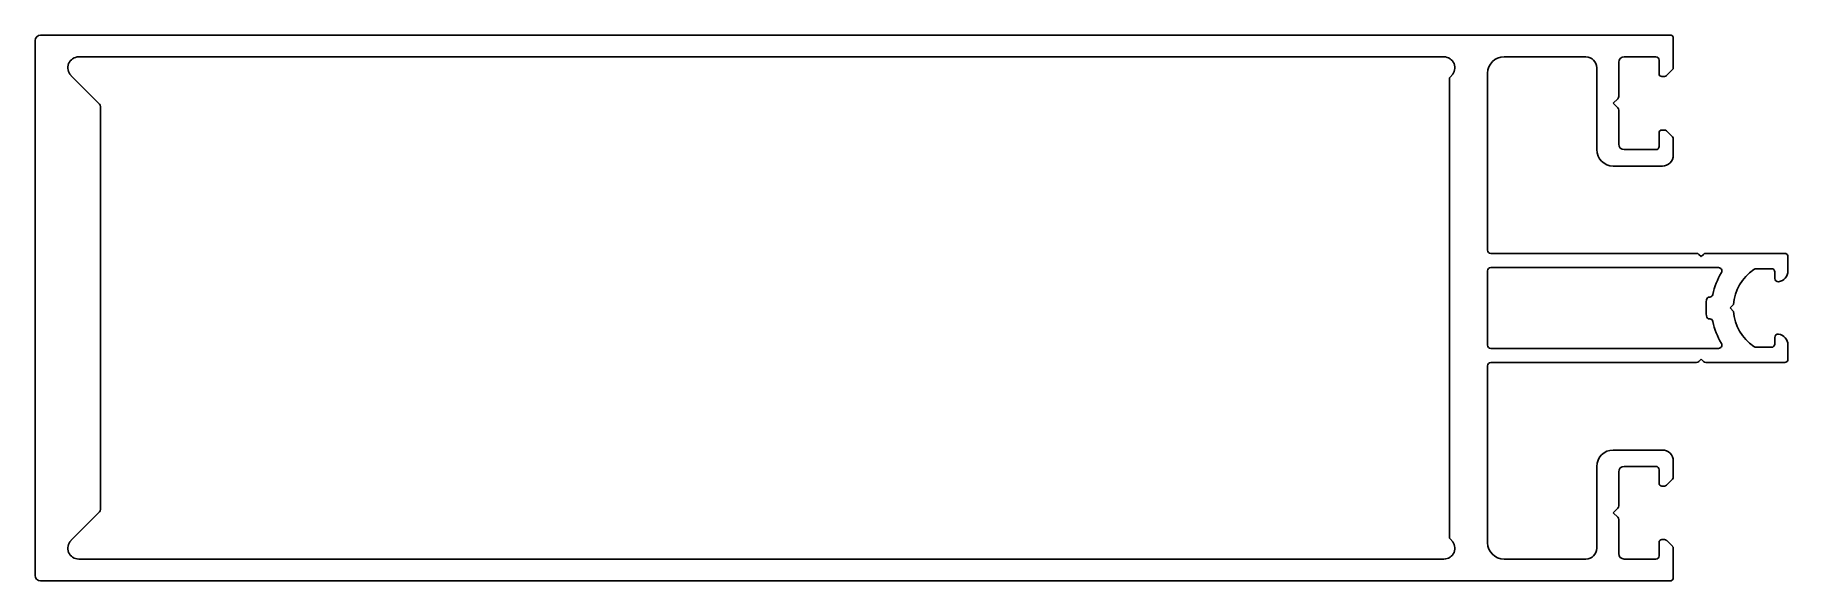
# Model space of a CAD drawing. Extents: x 774 to 934, y 433 to 483.
import ezdxf

# ---------------------------------------------------------------- set-up
doc = ezdxf.new("R2010")
doc.units = 0
doc.layers.get('0').update_dxf_attribs({"linetype": 'CONTINUOUS'})

msp = doc.modelspace()

# ---------------------------------------------------------------- linework, layer by layer
for p, q in [((773.71, 433.37), (773.71, 482.36)), ((774.21, 482.87), (923.41, 482.87)), ((923.71, 482.57), (923.71, 479.88)), ((777.71, 480.87), (902.71, 480.87)), ((915.71, 480.87), (908.21, 480.87)), ((918.71, 480.37), (918.71, 477.25)), ((922.11, 480.87), (919.21, 480.87)), ((922.41, 479.32), (922.41, 480.57)), ((779.62, 476.54), (777, 479.16)), ((903.21, 478.83), (903.21, 436.91)), ((903.42, 479.16), (903.3, 479.04)), ((906.71, 479.37), (906.71, 463.17)), ((916.71, 472.37), (916.71, 479.87)), ((922.91, 479.07), (922.66, 479.07)), ((923.64, 479.7), (923.08, 479.15)), ((918.62, 477.03), (918.21, 476.62)), ((779.71, 439.41), (779.71, 476.33)), ((918.21, 476.62), (918.62, 476.21)), ((918.71, 476), (918.71, 472.87)), ((922.41, 472.67), (922.41, 473.92)), ((922.66, 474.17), (922.91, 474.17)), ((923.08, 474.1), (923.64, 473.55)), ((919.21, 472.37), (922.11, 472.37)), ((923.71, 473.37), (923.71, 471.87)), ((922.71, 470.87), (918.21, 470.87)), ((925.83, 462.87), (907.01, 462.87)), ((926.26, 462.57), (926.04, 462.78)), ((926.47, 462.78), (926.26, 462.57)), ((933.91, 462.87), (926.68, 462.87)), ((934.21, 461.26), (934.21, 462.57)), ((906.71, 454.47), (906.71, 461.27)), ((907.01, 461.57), (927.86, 461.57)), ((931.35, 461.47), (932.71, 461.47)), ((933.01, 461.17), (933.01, 460.57)), ((927.04, 458.87), (927.04, 458.87)), ((928.91, 457.87), (929.22, 458.18)), ((929.22, 457.56), (928.91, 457.87)), ((927.04, 456.87), (927.04, 456.87)), ((932.71, 454.27), (931.35, 454.27)), ((933.01, 455.17), (933.01, 454.57)), ((934.21, 453.17), (934.21, 454.48)), ((927.86, 454.17), (907.01, 454.17)), ((907.01, 452.87), (925.83, 452.87)), ((926.04, 452.96), (926.26, 453.17)), ((926.26, 453.17), (926.47, 452.96)), ((926.68, 452.87), (933.91, 452.87)), ((906.71, 452.57), (906.71, 436.37)), ((918.21, 444.86), (922.71, 444.86)), ((916.71, 435.87), (916.71, 443.36)), ((922.11, 443.36), (919.21, 443.36)), ((922.41, 441.81), (922.41, 443.06)), ((923.71, 443.86), (923.71, 442.37)), ((918.71, 442.86), (918.71, 439.74)), ((922.91, 441.56), (922.66, 441.56)), ((923.64, 442.19), (923.08, 441.64)), ((777, 436.57), (779.62, 439.19)), ((918.62, 439.53), (918.21, 439.11)), ((918.21, 439.11), (918.62, 438.7)), ((918.71, 438.49), (918.71, 435.37)), ((903.3, 436.69), (903.42, 436.57)), ((922.66, 436.66), (922.91, 436.66)), ((923.08, 436.59), (923.64, 436.04)), ((922.41, 435.17), (922.41, 436.41)), ((923.71, 435.86), (923.71, 433.17)), ((902.71, 434.87), (777.71, 434.87)), ((908.21, 434.87), (915.71, 434.87)), ((919.21, 434.87), (922.11, 434.87)), ((923.41, 432.87), (774.21, 432.87))]:
    msp.add_line(p, q)
for centre, radius, start, end in [((774.23, 482.35), 0.517, 91.8488, 179.2343), ((923.41, 482.57), 0.3, 0, 90), ((777.71, 479.87), 1, 90, 225), ((902.71, 479.87), 1, 315, 90), ((908.21, 479.37), 1.5, 90, 180), ((915.71, 479.87), 1, 0, 90), ((919.21, 480.37), 0.5, 90, 180), ((922.11, 480.57), 0.3, 0, 90), ((903.51, 478.83), 0.3, 135, 180), ((922.66, 479.32), 0.25, 180, 270), ((922.91, 479.32), 0.25, 270, 315), ((923.46, 479.88), 0.25, 315, 0), ((918.41, 477.25), 0.3, 315, 0), ((779.41, 476.33), 0.3, 0, 45), ((918.41, 476), 0.3, 0, 45), ((922.66, 473.92), 0.25, 90, 180), ((922.91, 473.92), 0.25, 45, 90), ((923.46, 473.37), 0.25, 360, 45), ((918.21, 472.37), 1.5, 180, 270), ((919.21, 472.87), 0.5, 180, 270), ((922.11, 472.67), 0.3, 270, 0), ((922.71, 471.87), 1, 270, 360), ((907.01, 463.17), 0.3, 180, 270), ((925.83, 462.57), 0.3, 45, 90), ((926.68, 462.57), 0.3, 90, 135), ((933.91, 462.57), 0.3, 0, 90), ((907.01, 461.27), 0.3, 90, 180), ((933.45, 457.87), 6.24, 148.676, 168.5346), ((927.86, 461.27), 0.3, 328.676, 90), ((933.45, 457.87), 4.24, 124.0164, 175.7875), ((931.35, 460.97), 0.5, 90, 124.0164), ((932.71, 461.17), 0.3, 0, 90), ((933.21, 461.26), 1, 278.2132, 0), ((927.04, 459.17), 0.3, 270, 348.5346), ((933.3, 460.57), 0.298, 179.5855, 278.6277), ((933.45, 457.87), 6.74, 173.7599, 186.2401), ((927.04, 458.57), 0.3, 90, 173.7599), ((933.45, 457.87), 4.24, 184.2125, 235.9836), ((927.04, 457.17), 0.3, 186.2401, 270), ((927.04, 456.57), 0.3, 11.4654, 90), ((933.45, 457.87), 6.24, 191.4654, 211.324), ((907.01, 454.47), 0.3, 180, 270), ((927.86, 454.47), 0.3, 270, 31.324), ((931.35, 454.77), 0.5, 235.9836, 270), ((932.71, 454.57), 0.3, 270, 0), ((933.31, 455.17), 0.301, 82.0597, 179.7271), ((933.21, 454.48), 1, 0, 81.7868), ((907.01, 452.57), 0.3, 90, 180), ((925.83, 453.17), 0.3, 270, 315), ((926.68, 453.17), 0.3, 225, 270), ((933.91, 453.17), 0.3, 270, 0), ((918.21, 443.36), 1.5, 90, 180), ((922.71, 443.86), 1, 0, 90), ((919.21, 442.86), 0.5, 90, 180), ((922.11, 443.06), 0.3, 0, 90), ((922.66, 441.81), 0.25, 180, 270), ((922.91, 441.81), 0.25, 270, 315), ((923.46, 442.37), 0.25, 315, 0), ((779.41, 439.41), 0.3, 315, 0), ((918.41, 439.74), 0.3, 315, 0), ((918.41, 438.49), 0.3, 0, 45), ((777.71, 435.87), 1, 135, 270), ((902.71, 435.87), 1, 270, 45), ((903.51, 436.91), 0.3, 180, 225), ((922.66, 436.41), 0.25, 90, 180), ((922.91, 436.41), 0.25, 45, 90), ((908.21, 436.37), 1.5, 180, 270), ((915.71, 435.87), 1, 270, 0), ((919.21, 435.37), 0.5, 180, 270), ((922.11, 435.17), 0.3, 270, 0), ((923.46, 435.86), 0.25, 360, 45), ((774.21, 433.37), 0.5, 180, 270), ((923.41, 433.17), 0.3, 270, 0)]:
    msp.add_arc(centre, radius, start, end)

doc.saveas('drawing.dxf')
